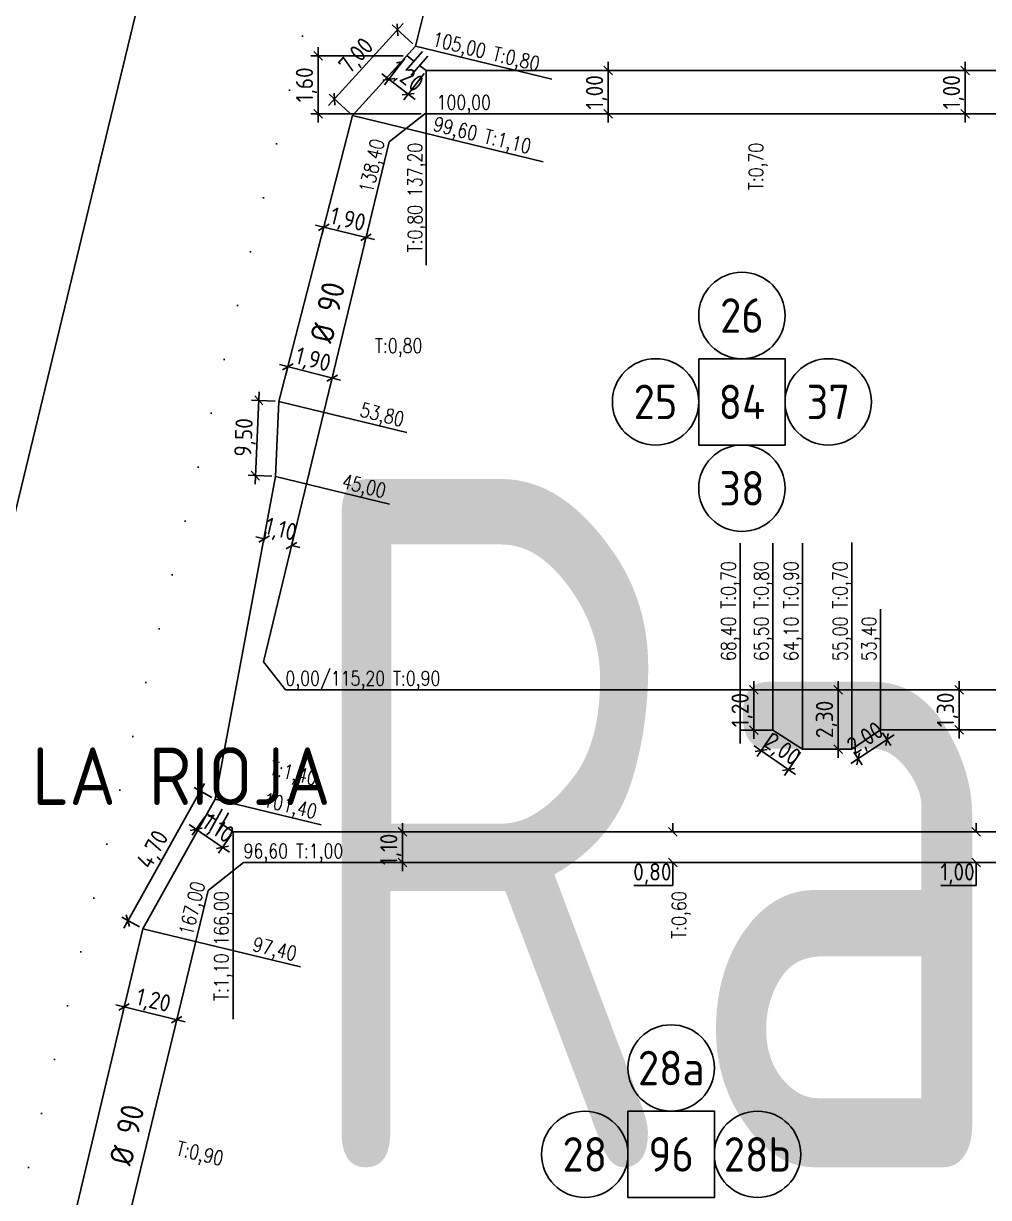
# Model space of a CAD drawing. Extents: x -48 to 13651, y -112 to 3468.
# Drawn here: x 2199.4 to 2367, y 1021 to 1224.9 of the extents above; entities that cross this region are included whole.
import ezdxf
from ezdxf.enums import TextEntityAlignment as Align

# ---------------------------------------------------------------- set-up
doc = ezdxf.new("R2010")
doc.units = 0
doc.header["$LTSCALE"] = 6
doc.header["$MEASUREMENT"] = 0
doc.linetypes.add('DOT2', pattern=[3.175, 0, -3.175])
doc.layers.get('0').update_dxf_attribs({"linetype": 'CONTINUOUS'})
doc.layers.get('DEFPOINTS').update_dxf_attribs({"linetype": 'CONTINUOUS'})
for name, color, linetype in [('50', 41, 'CONTINUOUS'), ('63', 171, 'CONTINUOUS'), ('90', 11, 'CONTINUOUS'), ('CAS', 7, 'CONTINUOUS'), ('Caño 110mm', 170, 'CONTINUOUS'), ('COTA', 2, 'CONTINUOUS'), ('MANZANAS', 7, 'CONTINUOUS'), ('NUMERO-CROQUIS', 13, 'CONTINUOUS'), ('NUMERO-MANZANA', 4, 'CONTINUOUS'), ('PROGRESIVA', 60, 'CONTINUOUS'), ('RADIO', 4, 'DOT2'), ('REDUCCIONES', 13, 'CONTINUOUS'), ('TXTDIAMETRO', 7, 'CONTINUOUS')]:
    doc.layers.add(name, color=color, linetype=linetype)
doc.layers.add('ATENCION', color=7, linetype='CONTINUOUS', plot=False)
doc.styles.add('ABADIMTCONDE', font='isocp.shx')
doc.styles.add('GEOSLAB703LTBT', font='isocp.shx', dxfattribs={"width": 0.9, "height": 8})
doc.styles.add('ROMANS', font='romans.shx', dxfattribs={"width": 0.8, "height": 2.5})
doc.dimstyles.new('COTA02', dxfattribs={"dimtxt": 3, "dimasz": 1.5, "dimexe": 1.25, "dimexo": 0.625, "dimgap": 0.3, "dimtad": 1, "dimtoh": 1, "dimdsep": 46, "dimlunit": 6, "dimtxsty": 'ABADIMTCONDE', "dimblk1": 'OBLIQUE', "dimblk2": 'OBLIQUE', "dimsah": 1, "dimcen": 2.5, "dimdle": 1.5, "dimclrd": 60, "dimclre": 60, "dimclrt": 256, "dimadec": 0, "dimazin": 0, "dimtfac": 1, "dimtix": 1, "dimtofl": 0, "dimtmove": 0, "dimatfit": 0, "dimldrblk": 'OBLIQUE', "dimfxl": 1, "dimtolj": 1, "dimtzin": 0, "dimarcsym": 0})

# ---------------------------------------------------------------- blocks, each defined once
blk = doc.blocks.new('_OBLIQUE')
at = {"color": 0, "linetype": 'ByBlock'}
blk.add_line((-0.5, -0.5), (0.5, 0.5), dxfattribs=at)
blk = doc.blocks.new('*D100')
at = {"layer": 'COTA', "color": 60, "lineweight": -2, "transparency": 16777216}
for p, q in [((2265.36, 1224.86), (2252.37, 1210.61)), ((2267.01, 1221.33), (2263.43, 1224.6)), ((2256.05, 1209.29), (2252.46, 1212.56))]:
    blk.add_line(p, q, dxfattribs=at)
at = {"layer": 'DEFPOINTS', "color": 0, "transparency": 16777216}
for p in [(2267.48, 1220.91), (2253.39, 1211.72), (2256.51, 1208.87)]:
    blk.add_point(p, dxfattribs=at)
at = {"layer": 'COTA', "color": 60, "lineweight": -2, "transparency": 16777216, "xscale": 1.5, "yscale": 1.5, "zscale": 1.5}
for p, rotation in [((2264.35, 1223.75), 47.66340838353189), ((2253.39, 1211.72), 227.6634083835318)]:
    blk.add_blockref('_OBLIQUE', p, dxfattribs=dict(at, rotation=rotation))
at = {"layer": 'COTA', "transparency": 16777216, "insert": (2257.37, 1219.1), "char_height": 3, "attachment_point": 5, "rotation": 47.6634, "style": 'ABADIMTCONDE'}
blk.add_mtext('\\A1;7,00', dxfattribs=at)
blk = doc.blocks.new('*D101')
at = {"layer": 'COTA', "color": 60, "lineweight": -2, "transparency": 16777216}
for p, q in [((2250.09, 1189.83), (2260.34, 1187.35)), ((2251.73, 1190.25), (2251.25, 1188.26)), ((2259.07, 1188.47), (2258.59, 1186.49))]:
    blk.add_line(p, q, dxfattribs=at)
at = {"layer": 'DEFPOINTS', "color": 0, "transparency": 16777216}
for p in [(2251.88, 1190.85), (2259.21, 1189.08), (2258.88, 1187.7)]:
    blk.add_point(p, dxfattribs=at)
at = {"layer": 'COTA', "color": 60, "lineweight": -2, "transparency": 16777216, "xscale": 1.5, "yscale": 1.5, "zscale": 1.5}
for p, rotation in [((2251.55, 1189.48), 166.386580488084), ((2258.88, 1187.7), 346.386580488084)]:
    blk.add_blockref('_OBLIQUE', p, dxfattribs=dict(at, rotation=rotation))
at = {"layer": 'COTA', "transparency": 16777216, "insert": (2255.69, 1190.56), "char_height": 3, "attachment_point": 5, "rotation": 346.3866, "style": 'ABADIMTCONDE'}
blk.add_mtext('\\A1;1,90', dxfattribs=at)
blk = doc.blocks.new('*D102')
at = {"layer": 'COTA', "color": 60, "lineweight": -2, "transparency": 16777216}
for p, q in [((2240.33, 1160.89), (2239.62, 1144.85)), ((2243.13, 1159.26), (2239.02, 1159.44)), ((2242.55, 1146.22), (2238.43, 1146.41))]:
    blk.add_line(p, q, dxfattribs=at)
at = {"layer": 'DEFPOINTS', "color": 0, "transparency": 16777216}
for p in [(2243.76, 1159.23), (2239.68, 1146.35), (2243.17, 1146.2)]:
    blk.add_point(p, dxfattribs=at)
at = {"layer": 'COTA', "color": 60, "lineweight": -2, "transparency": 16777216, "xscale": 1.5, "yscale": 1.5, "zscale": 1.5}
for p, rotation in [((2240.27, 1159.39), 87.43237777347478), ((2239.68, 1146.35), 267.4323777734748)]:
    blk.add_blockref('_OBLIQUE', p, dxfattribs=dict(at, rotation=rotation))
at = {"layer": 'COTA', "transparency": 16777216, "insert": (2237.95, 1152.96), "char_height": 3, "attachment_point": 5, "rotation": 87.4324, "style": 'ABADIMTCONDE'}
blk.add_mtext('\\A1;9,50', dxfattribs=at)
blk = doc.blocks.new('*D103')
at = {"layer": 'COTA', "color": 60, "lineweight": -2, "transparency": 16777216}
for p, q in [((2241.2, 1135.34), (2239.74, 1135.69)), ((2241.06, 1134.77), (2241.5, 1136.55)), ((2245.8, 1133.63), (2246.23, 1135.41)), ((2245.94, 1134.19), (2247.39, 1133.84))]:
    blk.add_line(p, q, dxfattribs=at)
at = {"layer": 'DEFPOINTS', "color": 0, "transparency": 16777216}
for p in [(2240.92, 1134.16), (2245.94, 1134.19), (2245.65, 1133.02)]:
    blk.add_point(p, dxfattribs=at)
at = {"layer": 'COTA', "color": 60, "lineweight": -2, "transparency": 16777216, "xscale": 1.5, "yscale": 1.5, "zscale": 1.5}
for p, rotation in [((2241.2, 1135.34), 346.3999999999974), ((2245.94, 1134.19), 166.3999999999974)]:
    blk.add_blockref('_OBLIQUE', p, dxfattribs=dict(at, rotation=rotation))
at = {"layer": 'COTA', "transparency": 16777216, "insert": (2244.04, 1136.73), "char_height": 3, "attachment_point": 5, "rotation": 346.4, "style": 'ABADIMTCONDE'}
blk.add_mtext('\\A1;1,10', dxfattribs=at)
blk = doc.blocks.new('*D104')
at = {"layer": 'COTA', "color": 60, "lineweight": -2, "transparency": 16777216}
for p, q in [((2265.61, 1218.78), (2262.08, 1214.19)), ((2267.39, 1211.68), (2261.65, 1216.09)), ((2268.97, 1216.19), (2265.44, 1211.6))]:
    blk.add_line(p, q, dxfattribs=at)
at = {"layer": 'DEFPOINTS', "color": 0, "transparency": 16777216}
for p in [(2265.99, 1219.27), (2269.35, 1216.69), (2262.84, 1215.18)]:
    blk.add_point(p, dxfattribs=at)
at = {"layer": 'COTA', "color": 60, "lineweight": -2, "transparency": 16777216, "xscale": 1.5, "yscale": 1.5, "zscale": 1.5}
for p, rotation in [((2262.84, 1215.18), 142.435205960307), ((2266.2, 1212.59), 322.435205960307)]:
    blk.add_blockref('_OBLIQUE', p, dxfattribs=dict(at, rotation=rotation))
at = {"layer": 'COTA', "transparency": 16777216, "insert": (2265.76, 1215.49), "char_height": 3, "attachment_point": 5, "rotation": 322.4352, "style": 'ABADIMTCONDE'}
blk.add_mtext('\\A1;1,20', dxfattribs=at)
blk = doc.blocks.new('*D105')
at = {"layer": 'COTA', "color": 60, "lineweight": -2, "transparency": 16777216}
for p, q in [((2300.95, 1218.19), (2300.95, 1207.65)), ((2301.12, 1216.69), (2299.7, 1216.69)), ((2301.12, 1209.15), (2299.7, 1209.15))]:
    blk.add_line(p, q, dxfattribs=at)
at = {"layer": 'DEFPOINTS', "color": 0, "transparency": 16777216}
for p in [(2301.75, 1216.69), (2300.95, 1209.15), (2301.75, 1209.15)]:
    blk.add_point(p, dxfattribs=at)
at = {"layer": 'COTA', "color": 60, "lineweight": -2, "transparency": 16777216, "xscale": 1.5, "yscale": 1.5, "zscale": 1.5}
for p, rotation in [((2300.95, 1216.69), 90), ((2300.95, 1209.15), 270)]:
    blk.add_blockref('_OBLIQUE', p, dxfattribs=dict(at, rotation=rotation))
at = {"layer": 'COTA', "transparency": 16777216, "insert": (2298.92, 1212.92), "char_height": 3, "attachment_point": 5, "rotation": 90, "style": 'ABADIMTCONDE'}
blk.add_mtext('\\A1;1,00', dxfattribs=at)
blk = doc.blocks.new('*D106')
at = {"layer": 'COTA', "color": 60, "lineweight": -2, "transparency": 16777216}
for p, q in [((2362.93, 1218.19), (2362.93, 1207.65)), ((2361.72, 1216.69), (2364.18, 1216.69)), ((2361.72, 1209.15), (2364.18, 1209.15))]:
    blk.add_line(p, q, dxfattribs=at)
at = {"layer": 'DEFPOINTS', "color": 0, "transparency": 16777216}
for p in [(2361.09, 1216.69), (2361.09, 1209.15), (2362.93, 1209.15)]:
    blk.add_point(p, dxfattribs=at)
at = {"layer": 'COTA', "color": 60, "lineweight": -2, "transparency": 16777216, "xscale": 1.5, "yscale": 1.5, "zscale": 1.5}
for p, rotation in [((2362.93, 1216.69), 90), ((2362.93, 1209.15), 270)]:
    blk.add_blockref('_OBLIQUE', p, dxfattribs=dict(at, rotation=rotation))
at = {"layer": 'COTA', "transparency": 16777216, "insert": (2360.9, 1212.92), "char_height": 3, "attachment_point": 5, "rotation": 90, "style": 'ABADIMTCONDE'}
blk.add_mtext('\\A1;1,00', dxfattribs=at)
blk = doc.blocks.new('*D114')
at = {"layer": 'COTA', "color": 60, "lineweight": -2, "transparency": 16777216}
for p, q in [((2326.23, 1110.65), (2326.23, 1100.64)), ((2326.8, 1109.15), (2324.98, 1109.15)), ((2326.8, 1102.14), (2324.98, 1102.14))]:
    blk.add_line(p, q, dxfattribs=at)
at = {"layer": 'DEFPOINTS', "color": 0, "transparency": 16777216}
for p in [(2327.42, 1109.15), (2326.23, 1102.14), (2327.42, 1102.14)]:
    blk.add_point(p, dxfattribs=at)
at = {"layer": 'COTA', "color": 60, "lineweight": -2, "transparency": 16777216, "xscale": 1.5, "yscale": 1.5, "zscale": 1.5}
for p, rotation in [((2326.23, 1109.15), 90), ((2326.23, 1102.14), 270)]:
    blk.add_blockref('_OBLIQUE', p, dxfattribs=dict(at, rotation=rotation))
at = {"layer": 'COTA', "transparency": 16777216, "insert": (2324.2, 1105.62), "char_height": 3, "attachment_point": 5, "rotation": 90, "style": 'ABADIMTCONDE'}
blk.add_mtext('\\A1;1,20', dxfattribs=at)
blk = doc.blocks.new('*D115')
at = {"layer": 'COTA', "color": 60, "lineweight": -2, "transparency": 16777216}
for p, q in [((2329.61, 1101.62), (2326.8, 1097.56)), ((2333.49, 1094.45), (2326.28, 1099.44)), ((2334.36, 1098.34), (2331.54, 1094.28))]:
    blk.add_line(p, q, dxfattribs=at)
at = {"layer": 'DEFPOINTS', "color": 0, "transparency": 16777216}
for p in [(2329.97, 1102.14), (2327.51, 1098.59), (2334.71, 1098.85)]:
    blk.add_point(p, dxfattribs=at)
at = {"layer": 'COTA', "color": 60, "lineweight": -2, "transparency": 16777216, "xscale": 1.5, "yscale": 1.5, "zscale": 1.5}
for p, rotation in [((2327.51, 1098.59), 145.3155344813486), ((2332.26, 1095.31), 325.3155344813486)]:
    blk.add_blockref('_OBLIQUE', p, dxfattribs=dict(at, rotation=rotation))
at = {"layer": 'COTA', "transparency": 16777216, "insert": (2331.04, 1098.61), "char_height": 3, "attachment_point": 5, "rotation": 325.3155, "style": 'ABADIMTCONDE'}
blk.add_mtext('\\A1;2,00', dxfattribs=at)
blk = doc.blocks.new('*D116')
at = {"layer": 'COTA', "color": 60, "lineweight": -2, "transparency": 16777216}
for p, q in [((2340.87, 1097.35), (2340.87, 1110.65)), ((2339.59, 1109.15), (2342.12, 1109.15)), ((2339.59, 1098.85), (2342.12, 1098.85))]:
    blk.add_line(p, q, dxfattribs=at)
at = {"layer": 'DEFPOINTS', "color": 0, "transparency": 16777216}
for p in [(2338.97, 1109.15), (2340.87, 1109.15), (2338.97, 1098.85)]:
    blk.add_point(p, dxfattribs=at)
at = {"layer": 'COTA', "color": 60, "lineweight": -2, "transparency": 16777216, "xscale": 1.5, "yscale": 1.5, "zscale": 1.5}
for p, rotation in [((2340.87, 1109.15), 90), ((2340.87, 1098.85), 270)]:
    blk.add_blockref('_OBLIQUE', p, dxfattribs=dict(at, rotation=rotation))
at = {"layer": 'COTA', "transparency": 16777216, "insert": (2338.85, 1104), "char_height": 3, "attachment_point": 5, "rotation": 90, "style": 'ABADIMTCONDE'}
blk.add_mtext('\\A1;2,30', dxfattribs=at)
blk = doc.blocks.new('*D117')
at = {"layer": 'COTA', "color": 60, "lineweight": -2, "transparency": 16777216}
for p, q in [((2343.1, 1096.33), (2350.6, 1101.33)), ((2348.57, 1101.66), (2350.05, 1099.45)), ((2343.57, 1098.33), (2345.04, 1096.12))]:
    blk.add_line(p, q, dxfattribs=at)
at = {"layer": 'DEFPOINTS', "color": 0, "transparency": 16777216}
for p in [(2348.23, 1102.18), (2349.35, 1100.49), (2343.23, 1098.85)]:
    blk.add_point(p, dxfattribs=at)
at = {"layer": 'COTA', "color": 60, "lineweight": -2, "transparency": 16777216, "xscale": 1.5, "yscale": 1.5, "zscale": 1.5}
for p, rotation in [((2349.35, 1100.49), 33.65093397917115), ((2344.35, 1097.16), 213.6509339791712)]:
    blk.add_blockref('_OBLIQUE', p, dxfattribs=dict(at, rotation=rotation))
at = {"layer": 'COTA', "transparency": 16777216, "insert": (2345.73, 1100.52), "char_height": 3, "attachment_point": 5, "rotation": 33.6509, "style": 'ABADIMTCONDE'}
blk.add_mtext('\\A1;2,00', dxfattribs=at)
blk = doc.blocks.new('*D118')
at = {"layer": 'COTA', "color": 60, "lineweight": -2, "transparency": 16777216}
for p, q in [((2361.88, 1100.68), (2361.88, 1110.65)), ((2362.51, 1109.15), (2363.13, 1109.15)), ((2362.51, 1102.18), (2363.13, 1102.18))]:
    blk.add_line(p, q, dxfattribs=at)
at = {"layer": 'DEFPOINTS', "color": 0, "transparency": 16777216}
for p in [(2361.88, 1109.15), (2361.88, 1109.15), (2361.88, 1102.18)]:
    blk.add_point(p, dxfattribs=at)
at = {"layer": 'COTA', "color": 60, "lineweight": -2, "transparency": 16777216, "xscale": 1.5, "yscale": 1.5, "zscale": 1.5}
for p, rotation in [((2361.88, 1109.15), 90), ((2361.88, 1102.18), 270)]:
    blk.add_blockref('_OBLIQUE', p, dxfattribs=dict(at, rotation=rotation))
at = {"layer": 'COTA', "transparency": 16777216, "insert": (2357.36, 1105.66), "char_height": 3, "attachment_point": 5, "rotation": 90, "style": 'ABADIMTCONDE'}
blk.add_mtext('\\A1;\\P1,30', dxfattribs=at)
blk = doc.blocks.new('*D123')
at = {"layer": 'COTA', "color": 60, "lineweight": -2, "transparency": 16777216}
for p, q in [((2215.41, 1054.42), (2227.47, 1051.5)), ((2216.96, 1054.46), (2216.57, 1052.85)), ((2226.11, 1052.25), (2225.72, 1050.64))]:
    blk.add_line(p, q, dxfattribs=at)
at = {"layer": 'DEFPOINTS', "color": 0, "transparency": 16777216}
for p in [(2217.11, 1055.07), (2226.26, 1052.86), (2226.01, 1051.85)]:
    blk.add_point(p, dxfattribs=at)
at = {"layer": 'COTA', "color": 60, "lineweight": -2, "transparency": 16777216, "xscale": 1.5, "yscale": 1.5, "zscale": 1.5}
for p, rotation in [((2216.86, 1054.06), 166.3999999999999), ((2226.01, 1051.85), 346.3999999999999)]:
    blk.add_blockref('_OBLIQUE', p, dxfattribs=dict(at, rotation=rotation))
at = {"layer": 'COTA', "transparency": 16777216, "insert": (2221.92, 1054.93), "char_height": 3, "attachment_point": 5, "rotation": 346.4, "style": 'ABADIMTCONDE'}
blk.add_mtext('\\A1;1,20', dxfattribs=at)
blk = doc.blocks.new('*D125')
at = {"layer": 'COTA', "color": 60, "lineweight": -2, "transparency": 16777216}
for p, q in [((2265.2, 1085.97), (2265.2, 1077.65)), ((2266.89, 1084.47), (2263.95, 1084.47)), ((2266.89, 1079.15), (2263.95, 1079.15))]:
    blk.add_line(p, q, dxfattribs=at)
at = {"layer": 'DEFPOINTS', "color": 0, "transparency": 16777216}
for p in [(2267.51, 1084.47), (2265.2, 1079.15), (2267.51, 1079.15)]:
    blk.add_point(p, dxfattribs=at)
at = {"layer": 'COTA', "color": 60, "lineweight": -2, "transparency": 16777216, "xscale": 1.5, "yscale": 1.5, "zscale": 1.5}
for p, rotation in [((2265.2, 1084.47), 90), ((2265.2, 1079.15), 270)]:
    blk.add_blockref('_OBLIQUE', p, dxfattribs=dict(at, rotation=rotation))
at = {"layer": 'COTA', "transparency": 16777216, "insert": (2263.18, 1081.43), "char_height": 3, "attachment_point": 5, "rotation": 90, "style": 'ABADIMTCONDE'}
blk.add_mtext('\\A1;1,10', dxfattribs=at)
blk = doc.blocks.new('*D126')
at = {"layer": 'COTA', "color": 60, "lineweight": -2, "transparency": 16777216}
for p, q in [((2364.84, 1084.47), (2364.84, 1085.97)), ((2366.01, 1084.47), (2363.59, 1084.47)), ((2366.01, 1079.15), (2363.59, 1079.15)), ((2364.84, 1079.15), (2364.84, 1075.15)), ((2364.84, 1075.15), (2358.69, 1075.15))]:
    blk.add_line(p, q, dxfattribs=at)
at = {"layer": 'DEFPOINTS', "color": 0, "transparency": 16777216}
for p in [(2366.63, 1084.47), (2364.84, 1079.15), (2366.63, 1079.15)]:
    blk.add_point(p, dxfattribs=at)
at = {"layer": 'COTA', "color": 60, "lineweight": -2, "transparency": 16777216, "xscale": 1.5, "yscale": 1.5, "zscale": 1.5}
for p, rotation in [((2364.84, 1084.47), 270), ((2364.84, 1079.15), 90)]:
    blk.add_blockref('_OBLIQUE', p, dxfattribs=dict(at, rotation=rotation))
at = {"layer": 'COTA', "transparency": 16777216, "insert": (2361.61, 1077.17), "char_height": 3, "attachment_point": 5, "style": 'ABADIMTCONDE'}
blk.add_mtext('\\A1;1,00', dxfattribs=at)
blk = doc.blocks.new('*D127')
at = {"layer": 'COTA', "color": 60, "lineweight": -2, "transparency": 16777216}
for p, q in [((2312.14, 1084.47), (2312.14, 1085.97)), ((2311.84, 1084.47), (2310.89, 1084.47)), ((2311.84, 1079.15), (2310.89, 1079.15)), ((2312.14, 1079.15), (2312.14, 1075.15)), ((2312.14, 1075.15), (2305.38, 1075.15))]:
    blk.add_line(p, q, dxfattribs=at)
at = {"layer": 'DEFPOINTS', "color": 0, "transparency": 16777216}
for p in [(2312.46, 1084.47), (2312.14, 1079.15), (2312.46, 1079.15)]:
    blk.add_point(p, dxfattribs=at)
at = {"layer": 'COTA', "color": 60, "lineweight": -2, "transparency": 16777216, "xscale": 1.5, "yscale": 1.5, "zscale": 1.5}
for p, rotation in [((2312.14, 1084.47), 270), ((2312.14, 1079.15), 90)]:
    blk.add_blockref('_OBLIQUE', p, dxfattribs=dict(at, rotation=rotation))
at = {"layer": 'COTA', "transparency": 16777216, "insert": (2308.61, 1077.17), "char_height": 3, "attachment_point": 5, "style": 'ABADIMTCONDE'}
blk.add_mtext('\\A1;0,80', dxfattribs=at)
blk = doc.blocks.new('*D129')
at = {"layer": 'COTA', "color": 60, "lineweight": -2, "transparency": 16777216}
for p, q in [((2230.84, 1092.87), (2216.81, 1067.76)), ((2232.12, 1090.44), (2229.01, 1092.17)), ((2219.55, 1067.95), (2216.45, 1069.68))]:
    blk.add_line(p, q, dxfattribs=at)
at = {"layer": 'DEFPOINTS', "color": 0, "transparency": 16777216}
for p in [(2232.66, 1090.13), (2217.54, 1069.07), (2220.1, 1067.64)]:
    blk.add_point(p, dxfattribs=at)
at = {"layer": 'COTA', "color": 60, "lineweight": -2, "transparency": 16777216, "xscale": 1.5, "yscale": 1.5, "zscale": 1.5}
for p, rotation in [((2230.11, 1091.56), 60.80983289824683), ((2217.54, 1069.07), 240.8098328982468)]:
    blk.add_blockref('_OBLIQUE', p, dxfattribs=dict(at, rotation=rotation))
at = {"layer": 'COTA', "transparency": 16777216, "insert": (2222.06, 1081.3), "char_height": 3, "attachment_point": 5, "rotation": 60.8098, "style": 'ABADIMTCONDE'}
blk.add_mtext('\\A1;4,70', dxfattribs=at)
blk = doc.blocks.new('*D152')
at = {"layer": 'COTA', "color": 60, "lineweight": -2, "transparency": 16777216}
for p, q in [((2230.9, 1087.09), (2228.69, 1083.87)), ((2228.16, 1085.75), (2235.19, 1080.93)), ((2235.45, 1083.96), (2233.25, 1080.75))]:
    blk.add_line(p, q, dxfattribs=at)
at = {"layer": 'DEFPOINTS', "color": 0, "transparency": 16777216}
for p in [(2231.25, 1087.6), (2235.81, 1084.47), (2233.95, 1081.78)]:
    blk.add_point(p, dxfattribs=at)
at = {"layer": 'COTA', "color": 60, "lineweight": -2, "transparency": 16777216, "xscale": 1.5, "yscale": 1.5, "zscale": 1.5}
for p, rotation in [((2229.4, 1084.9), 145.5335647212306), ((2233.95, 1081.78), 325.5335647212306)]:
    blk.add_blockref('_OBLIQUE', p, dxfattribs=dict(at, rotation=rotation))
at = {"layer": 'COTA', "transparency": 16777216, "insert": (2233.05, 1084.85), "char_height": 3, "attachment_point": 5, "rotation": 325.5336, "style": 'ABADIMTCONDE'}
blk.add_mtext('\\A1;1,10', dxfattribs=at)
blk = doc.blocks.new('*D1065')
at = {"layer": 'COTA', "color": 60, "lineweight": -2, "transparency": 16777216}
for p, q in [((2244.93, 1163.79), (2245.61, 1166.45)), ((2254.45, 1162.89), (2243.85, 1165.62)), ((2252.63, 1161.81), (2253.31, 1164.48))]:
    blk.add_line(p, q, dxfattribs=at)
at = {"layer": 'DEFPOINTS', "color": 0, "transparency": 16777216}
for p in [(2245.3, 1165.24), (2244.77, 1163.18), (2252.47, 1161.2)]:
    blk.add_point(p, dxfattribs=at)
at = {"layer": 'COTA', "color": 60, "lineweight": -2, "transparency": 16777216, "xscale": 1.5, "yscale": 1.5, "zscale": 1.5}
for p, rotation in [((2245.3, 1165.24), 165.5928129532499), ((2253, 1163.27), 345.5928129532498)]:
    blk.add_blockref('_OBLIQUE', p, dxfattribs=dict(at, rotation=rotation))
at = {"layer": 'COTA', "transparency": 16777216, "insert": (2249.65, 1166.22), "char_height": 3, "attachment_point": 5, "rotation": 345.5928, "style": 'ABADIMTCONDE'}
blk.add_mtext('\\A1;1,90', dxfattribs=at)
blk = doc.blocks.new('*D1066')
at = {"layer": 'DEFPOINTS', "color": 0, "transparency": 16777216}
for p in [(2250.56, 1219.27), (2265.99, 1219.27), (2269.07, 1209.15)]:
    blk.add_point(p, dxfattribs=at)
at = {"layer": 'PROGRESIVA', "color": 60, "lineweight": -2, "transparency": 16777216}
for p, q in [((2250.56, 1207.65), (2250.56, 1220.77)), ((2265.36, 1219.27), (2249.31, 1219.27)), ((2268.44, 1209.15), (2249.31, 1209.15))]:
    blk.add_line(p, q, dxfattribs=at)
at = {"layer": 'PROGRESIVA', "color": 60, "lineweight": -2, "transparency": 16777216, "xscale": 1.5, "yscale": 1.5, "zscale": 1.5}
for p, rotation in [((2250.56, 1219.27), 90), ((2250.56, 1209.15), 270)]:
    blk.add_blockref('_OBLIQUE', p, dxfattribs=dict(at, rotation=rotation))
at = {"layer": 'PROGRESIVA', "transparency": 16777216, "insert": (2248.54, 1214.21), "char_height": 3, "attachment_point": 5, "rotation": 90, "style": 'ABADIMTCONDE'}
blk.add_mtext('\\A1;1,60', dxfattribs=at)
blk = doc.blocks.new('Ø90')
at = {"layer": 'TXTDIAMETRO', "color": 7, "ltscale": 0.1, "style": 'ABADIMTCONDE'}
blk.add_text('Ø 90', height=4, dxfattribs=at).set_placement((0, 0), align=Align.MIDDLE)

msp = doc.modelspace()

# ---------------------------------------------------------------- linework, layer by layer
at = {"layer": '50', "ltscale": 0.1}
for p, q in [((2268.198, 1217.576), (2269.355, 1216.686)), ((2269.355, 1216.686), (2389.583, 1216.686)), ((2329.546, 1102.137), (2323.834, 1102.137)), ((2334.712, 1098.854), (2329.546, 1102.137)), ((2348.228, 1102.183), (2343.227, 1098.854)), ((2389.606, 1102.183), (2348.228, 1102.183)), ((2343.227, 1098.854), (2334.712, 1098.854)), ((2233.886, 1085.791), (2235.806, 1084.473)), ((2235.806, 1084.473), (2388.99, 1084.473))]:
    msp.add_line(p, q, dxfattribs=at)
at = {"layer": '63', "ltscale": 0.1}
msp.add_line((2265.989, 1219.275), (2267.207, 1218.338), dxfattribs=at)
at = {"layer": '90', "ltscale": 0.1}
for p, q in [((2271.959, 1239.145), (2267.476, 1220.907)), ((2267.476, 1220.907), (2256.51, 1208.87)), ((2256.51, 1208.87), (2243.758, 1159.231)), ((2243.758, 1159.231), (2243.173, 1146.197)), ((2243.173, 1146.197), (2232.664, 1090.132)), ((2232.664, 1090.132), (2220.1, 1067.642)), ((2220.1, 1067.642), (2187.248, 929.59))]:
    msp.add_line(p, q, dxfattribs=at)
at = {"layer": 'CAS', "ltscale": 0.1}
msp.add_line((2323.834, 1104.481), (2323.834, 1099.792), dxfattribs=at)
at = {"layer": 'Caño 110mm', "ltscale": 0.1}
msp.add_line((2231.25, 1087.601), (2232.862, 1086.495), dxfattribs=at)
at = {"layer": 'MANZANAS'}
for p, q in [((1982.858, 250.894), (2244.958, 1334.286)), ((2269.068, 1209.145), (2262.892, 1204.286)), ((2387.234, 1209.145), (2269.068, 1209.145)), ((2241.051, 1114.005), (2262.892, 1204.286)), ((2241.051, 1114.005), (2244.876, 1109.145)), ((2244.876, 1109.145), (2387.234, 1109.145)), ((2237.618, 1079.145), (2231.442, 1074.286)), ((2387.234, 1079.145), (2237.618, 1079.145)), ((2209.601, 984.005), (2231.442, 1074.286))]:
    msp.add_line(p, q, dxfattribs=at)
at = {"layer": 'NUMERO-CROQUIS'}
for centre in [(2324.161, 1174.145), (2309.161, 1159.145), (2339.161, 1159.145), (2324.161, 1144.145), (2311.874, 1043.468), (2296.874, 1028.468), (2326.874, 1028.468)]:
    msp.add_circle(centre, 7.5, dxfattribs=at)
at = {"layer": 'NUMERO-MANZANA'}
for points in [[(2316.661, 1166.645), (2331.661, 1166.645), (2331.661, 1151.645), (2316.661, 1151.645)], [(2304.374, 1035.968), (2319.374, 1035.968), (2319.374, 1020.968), (2304.374, 1020.968)]]:
    msp.add_lwpolyline(points, close=True, dxfattribs=at)
at = {"layer": 'PROGRESIVA'}
for p, q in [((2267.476, 1220.907), (2291.177, 1215.173)), ((2269.355, 1216.686), (2269.355, 1182.883)), ((2256.51, 1208.87), (2289.622, 1200.859)), ((2243.758, 1159.231), (2265.99, 1153.853)), ((2243.173, 1146.197), (2262.965, 1141.409)), ((2323.834, 1102.137), (2323.834, 1134.596)), ((2329.546, 1102.137), (2329.546, 1134.596)), ((2334.712, 1098.854), (2334.712, 1134.596)), ((2343.227, 1098.854), (2343.227, 1134.741)), ((2348.228, 1102.183), (2348.228, 1123.149)), ((2232.664, 1090.132), (2251.101, 1085.672)), ((2235.806, 1084.473), (2235.806, 1051.932)), ((2220.1, 1067.642), (2247.522, 1061.008))]:
    msp.add_line(p, q, dxfattribs=at)
at = {"layer": 'RADIO', "color": 4, "ltscale": 0.5}
msp.add_line((2268.288, 1306.827), (2008.875, 236.751), dxfattribs=at)
at = {"layer": 'REDUCCIONES', "ltscale": 0.1}
for p, q in [((2268.669, 1220.018), (2265.797, 1216.719)), ((2269.61, 1219.199), (2266.738, 1215.899)), ((2233.917, 1088.384), (2231.78, 1084.567)), ((2235.006, 1087.775), (2232.869, 1083.958))]:
    msp.add_line(p, q, dxfattribs=at)

# ---------------------------------------------------------------- block references
at = {"layer": 'COTA', "rotation": 77.29124438933651}
for p in [(2252.196, 1174.719), (2217.344, 1031.87)]:
    msp.add_blockref('Ø90', p, dxfattribs=at)

# ---------------------------------------------------------------- texts
at = {"layer": 'ATENCION', "style": 'GEOSLAB703LTBT'}
msp.add_text('LA RIOJA', height=10, dxfattribs=at).set_placement((2200.887, 1094.145), align=Align.MIDDLE_LEFT)
at = {"layer": 'NUMERO-CROQUIS', "style": 'GEOSLAB703LTBT'}
for s, p in [('26', (2324.161, 1174.145)), ('25', (2309.161, 1159.145)), ('37', (2339.161, 1159.145)), ('38', (2324.161, 1144.145)), ('28a', (2311.874, 1043.468)), ('28', (2296.874, 1028.468)), ('28b', (2326.874, 1028.468))]:
    msp.add_text(s, height=6, dxfattribs=at).set_placement(p, align=Align.MIDDLE)
at = {"layer": 'NUMERO-MANZANA', "style": 'GEOSLAB703LTBT'}
for s, p in [('84', (2324.161, 1159.145)), ('96', (2311.874, 1028.468))]:
    msp.add_text(s, height=6, dxfattribs=at).set_placement(p, align=Align.MIDDLE)
at = {"layer": 'PROGRESIVA', "style": 'ROMANS', "width": 0.8}
for s, rotation, p in [('105,00 T:0,80', 346.4, (2270.026, 1220.29)), ('99,60 T:1,10', 346.4, (2270.205, 1205.557)), ('53,80', 346.4, (2257.477, 1155.912)), ('45,00', 346.4, (2254.322, 1143.5)), ('68,40 T:0,70', 90, (2323.834, 1114.145)), ('65,50 T:0,80', 90, (2329.546, 1114.145)), ('64,10 T:0,90', 90, (2334.712, 1114.145)), ('55,00 T:0,70', 90, (2343.227, 1114.145)), ('53,40', 90, (2348.228, 1114.145)), ('T:1,40', 346.4, (2241.869, 1093.725)), ('101,40', 346.4, (2240.679, 1088.194)), ('97,40', 346.4, (2238.823, 1063.112)), ('T:0,90', 346.4, (2225.609, 1027.658))]:
    msp.add_text(s, height=2.5, rotation=rotation, dxfattribs=at).set_placement(p, align=Align.BOTTOM_LEFT)
for s, p in [('100,00', (2271.145, 1209.145)), ('T:0,80', (2260.441, 1166.922)), ('0,00/115,20 T:0,90', (2244.876, 1109.145)), ('96,60 T:1,00', (2237.618, 1079.145))]:
    msp.add_text(s, height=2.5, dxfattribs=at).set_placement(p, align=Align.BOTTOM_LEFT)
for s, rotation, p in [('138,40', 77.10221, (2262.892, 1204.286)), ('T:0,80 137,20', 90, (2269.396, 1204.145)), ('T:0,70', 90, (2328.616, 1204.145)), ('167,00', 76.13796, (2231.738, 1075.285)), ('T:1,10 166,00', 90, (2235.754, 1074.145)), ('T:0,60', 90, (2315.249, 1074.145))]:
    msp.add_text(s, height=2.5, rotation=rotation, dxfattribs=at).set_placement(p, align=Align.BOTTOM_RIGHT)
at = {"layer": 'RADIO', "color": 4, "ltscale": 0.5, "style": 'GEOSLAB703LTBT', "width": 0.763325}
msp.add_text('Radio Nº 1', height=120, dxfattribs=at).set_placement((2245.797, 1026.221), (2781.65, 1026.221), align=Align.FIT)

# ---------------------------------------------------------------- dimensions: what is measured, and where the dimension line sits
at = {"layer": 'COTA'}
for p1, p2, distance, text, picture, middle in [((2267.476, 1220.907), (2256.51, 1208.87), -4.227, '7,00', '*D100', (2257.371, 1219.099)), ((2251.882, 1190.854), (2259.213, 1189.079), -1.414, '1,90', '*D101', (2255.691, 1190.56)), ((2243.758, 1159.231), (2243.173, 1146.197), -3.494, '9,50', '*D102', (2237.953, 1152.961)), ((2240.918, 1134.165), (2245.651, 1133.019), 1.208, '1,10', '*D103', (2244.045, 1136.735)), ((2338.969, 1098.854), (2338.969, 1109.145), -1.904, '2,30', '*D116', (2338.848, 1104)), ((2232.664, 1090.132), (2220.1, 1067.642), -2.931, '4,70', '*D129', (2222.056, 1081.304)), ((2217.108, 1055.07), (2226.258, 1052.856), -1.034, '1,20', '*D123', (2221.916, 1054.926))]:
    dim = msp.add_aligned_dim(p1=p1, p2=p2, distance=distance, text=text, dimstyle='COTA02', dxfattribs=at)
    dim.commit()
    dim.dimension.update_dxf_attribs({"geometry": picture, "text_midpoint": middle})
for base, p1, p2, angle, text, picture, middle, dimtype in [((2262.839, 1215.179), (2269.355, 1216.686), (2265.989, 1219.275), 142.43521, '1,20', '*D104', (2264.522, 1213.885), 161), ((2300.949, 1209.145), (2301.746, 1216.686), (2301.746, 1209.145), 90, '1,00', '*D105', (2300.949, 1212.916), 160), ((2326.229, 1102.137), (2327.423, 1109.145), (2327.423, 1102.137), 90, '1,20', '*D114', (2326.229, 1105.616), 160), ((2361.883, 1109.145), (2361.883, 1102.183), (2361.883, 1109.145), 90, '\\P1,30', '*D118', (2361.883, 1105.664), 160), ((2349.353, 1100.494), (2343.227, 1098.854), (2348.228, 1102.183), 33.65093, '2,00', '*D117', (2346.852, 1098.829), 161), ((2327.513, 1098.587), (2334.712, 1098.854), (2329.969, 1102.137), 145.31553, '2,00', '*D115', (2329.884, 1096.946), 161), ((2233.955, 1081.776), (2231.25, 1087.601), (2235.806, 1084.473), 325.53356, '1,10', '*D152', (2231.905, 1083.183), 161), ((2265.204, 1079.145), (2267.514, 1084.473), (2267.514, 1079.145), 90, '1,10', '*D125', (2265.204, 1081.425), 160), ((2312.138, 1079.145), (2312.463, 1084.473), (2312.463, 1079.145), 270, '0,80', '*D127', (2308.61, 1075.145), 161), ((2364.841, 1079.145), (2366.632, 1084.473), (2366.632, 1079.145), 90, '1,00', '*D126', (2361.615, 1075.145), 160)]:
    dim = msp.add_linear_dim(base=base, p1=p1, p2=p2, angle=angle, text=text, dimstyle='COTA02', dxfattribs=at)
    dim.commit()
    dim.dimension.update_dxf_attribs({"geometry": picture, "text_midpoint": middle, "dimtype": dimtype})
dim = msp.add_linear_dim(base=(2362.929, 1209.145), p1=(2361.091, 1216.686), p2=(2361.091, 1209.145), angle=90, text='1,00', dimstyle='COTA02', dxfattribs=at)
dim.commit()
dim.dimension.update_dxf_attribs({"geometry": '*D106', "text_midpoint": (2360.904, 1212.916)})
at = {"layer": 'COTA', "color": 12}
dim = msp.add_aligned_dim(p1=(2252.47, 1161.204), p2=(2244.773, 1163.181), distance=-2.129, text='1,90', dimstyle='COTA02', dxfattribs=at)
dim.commit()
dim.dimension.update_dxf_attribs({"geometry": '*D1065', "text_midpoint": (2249.655, 1166.216)})
at = {"layer": 'PROGRESIVA'}
dim = msp.add_linear_dim(base=(2250.564, 1219.275), p1=(2269.068, 1209.145), p2=(2265.989, 1219.275), angle=90, text='1,60', dimstyle='COTA02', dxfattribs=at)
dim.commit()
dim.dimension.update_dxf_attribs({"geometry": '*D1066', "text_midpoint": (2248.539, 1214.21)})

doc.saveas('drawing.dxf')
